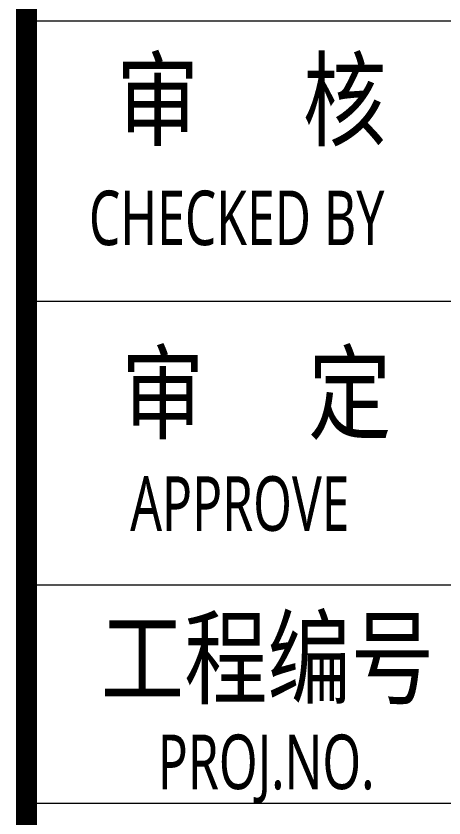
# Model space of a CAD drawing. Header units: inches. Extents: x -3272461 to -2504170, y 403793 to 1071042.
# Drawn here: x -2657881 to -2654939, y 718529 to 724039 of the extents above; entities that cross this region are included whole.
import ezdxf
from ezdxf.enums import TextEntityAlignment as Align

# ---------------------------------------------------------------- set-up
doc = ezdxf.new("R2010")
doc.units = ezdxf.units.IN
doc.header["$LTSCALE"] = 1000
doc.header["$MEASUREMENT"] = 0
doc.layers.get('0').update_dxf_attribs({"lineweight": 18})
doc.layers.add('0-TK', color=4, linetype='Continuous', lineweight=18)
doc.layers.add('PUB_TITLE', color=153, linetype='Continuous', lineweight=18)
doc.styles.add('-黑体', font='', dxfattribs={"width": 0.7})
doc.styles.get('-黑体').set_extended_font_data('微软雅黑')

msp = doc.modelspace()

# ---------------------------------------------------------------- linework, layer by layer
at = {"layer": '0-TK'}
msp.add_lwpolyline([(-2657808.5, 712630.6, 144, 144, 0), (-2657808.5, 772630.6, 144, 144, 0)], format="xyseb", dxfattribs=at)
at = {"layer": 'PUB_TITLE'}
for p, q in [((-2657808.5, 724006.8), (-2651494.3, 724006.8)), ((-2657808.5, 722080.6), (-2651494.3, 722080.6)), ((-2657808.5, 720130.6), (-2651494.3, 720130.6)), ((-2657808.5, 718630.6), (-2651494.3, 718630.6))]:
    msp.add_line(p, q, dxfattribs=at)

# ---------------------------------------------------------------- texts
at = {"style": '-黑体', "width": 0.7}
msp.add_text('APPROVE', height=375, dxfattribs=at).set_placement((-2657095.7, 720501.6))
at = {"style": '-黑体'}
for s, height, width, p in [('工程编号', 525, 0.8, (-2657297.7, 719628.5)), ('PROJ.NO.', 375, 0.7, (-2656906.3, 718914.1))]:
    msp.add_text(s, height=height, dxfattribs=dict(at, width=width)).set_placement(p, align=Align.MIDDLE_LEFT)
for s, insert, char_height, width, attachment_point in [('{\\W0.8;审     核}', (-2657193.1, 723434.6), 525, 2848.416, 4), ('CHECKED BY', (-2657379.7, 722649.7), 375, 3164.086, 4), ('{\\W0.8;审     定}', (-2657157.3, 721126.3), 525, 2840.366, 7)]:
    msp.add_mtext(s, dxfattribs=dict(at, insert=insert, char_height=char_height, width=width, attachment_point=attachment_point))

doc.saveas('drawing.dxf')
